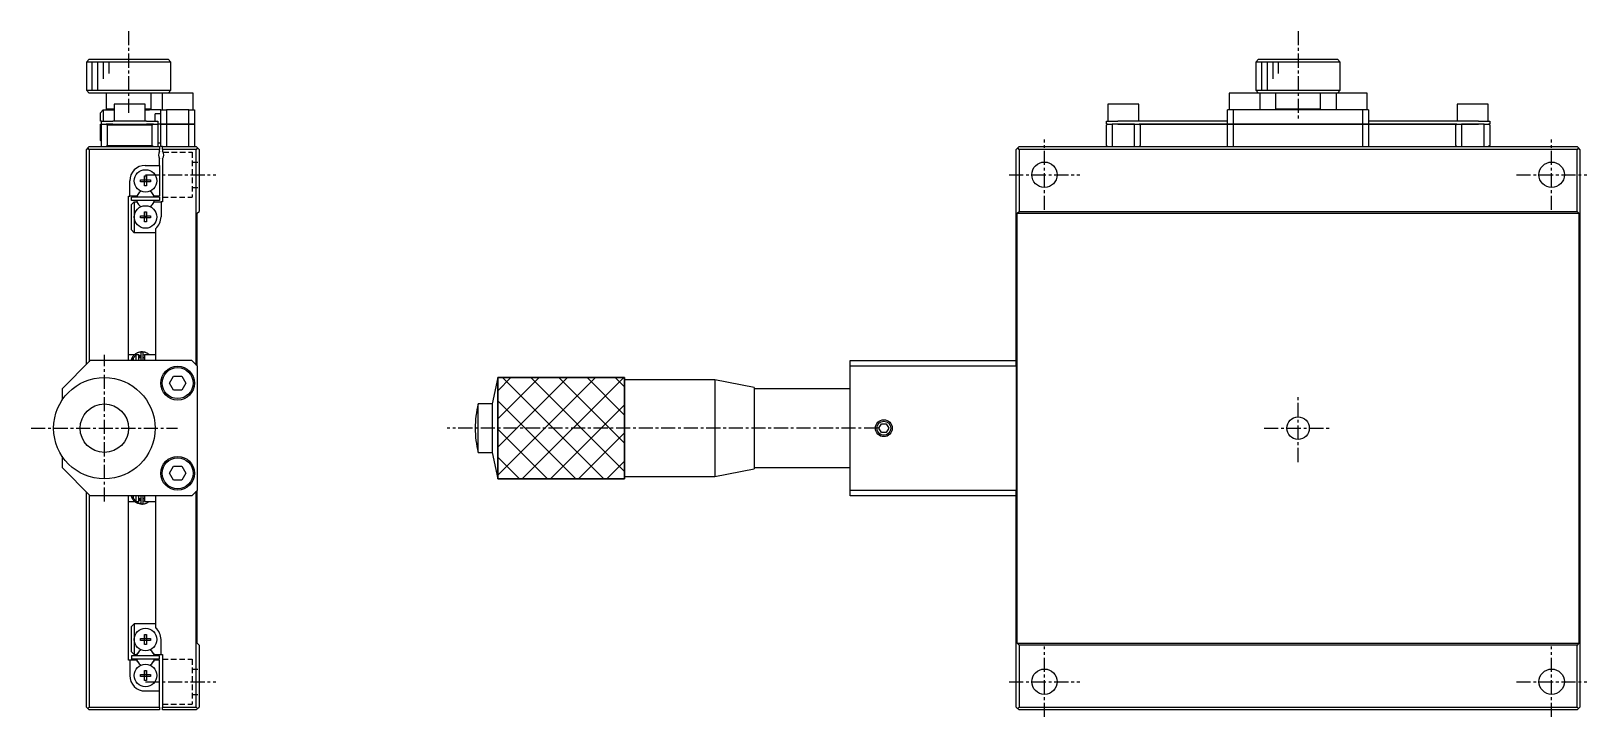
# Model space of a CAD drawing. Extents: x 10 to 360, y 10 to 244.
# Drawn here: x 221.6 to 359.6, y 118.5 to 179.4 of the extents above; entities that cross this region are included whole.
import ezdxf

# ---------------------------------------------------------------- set-up
doc = ezdxf.new("R2010")
doc.units = 0
doc.linetypes.add('CENTER', pattern=[2, 1.25, -0.25, 0.25, -0.25])
doc.linetypes.add('DASHED', pattern=[0.75, 0.5, -0.25])
doc.layers.get('0').update_dxf_attribs({"linetype": 'CONTINUOUS'})
doc.layers.add('CENTER', color=1, linetype='CENTER')

msp = doc.modelspace()

# ---------------------------------------------------------------- linework, layer by layer
at = {"color": 7, "linetype": 'CONTINUOUS'}
for p, q in [((226.7, 176.875), (226.45, 176.625)), ((226.7, 176.875), (233.7, 176.875)), ((226.700204, 176.875), (233.7, 176.875)), ((233.95, 176.625), (233.7, 176.875)), ((330.452535, 176.875), (330.202535, 176.625)), ((330.452535, 176.875), (337.452535, 176.875)), ((337.702535, 176.625), (337.452535, 176.875)), ((233.95, 176.625), (226.45, 176.625)), ((226.45, 176.625), (226.45, 174.125)), ((233.95, 174.125), (233.95, 176.625)), ((337.702535, 176.625), (330.202535, 176.625)), ((330.202535, 176.625), (330.202535, 174.125)), ((337.702535, 174.125), (337.702535, 176.625)), ((226.45, 174.125), (226.7, 173.875)), ((226.45, 174.125), (233.949782, 174.125)), ((233.7, 173.875), (233.95, 174.125)), ((330.202535, 174.125), (333.912061, 174.125)), ((330.202535, 174.125), (330.452535, 173.875)), ((333.912061, 174.125), (337.702535, 174.125)), ((337.452535, 173.875), (337.702535, 174.125)), ((233.175, 173.875), (226.7, 173.875)), ((228.2, 173.875), (228.2, 172.475)), ((231.675, 172.875), (228.925, 172.875)), ((228.925, 172.875), (228.925, 171.375)), ((231.675, 171.375), (231.675, 172.875)), ((232.2, 172.475), (232.2, 173.875)), ((235.925, 173.875), (233.175, 173.875)), ((233.175, 173.875), (233.175, 172.375)), ((235.925, 172.375), (235.925, 173.875)), ((318.452535, 172.875), (317.077535, 172.875)), ((317.077535, 172.875), (317.077535, 171.375)), ((319.827535, 172.875), (318.452535, 172.875)), ((319.827535, 171.375), (319.827535, 172.875)), ((329.202535, 173.875), (327.827535, 173.875)), ((327.827535, 173.875), (327.827535, 172.375)), ((330.577535, 173.875), (329.202535, 173.875)), ((333.914759, 173.875), (330.577535, 173.875)), ((330.577535, 172.375), (330.577535, 173.875)), ((331.952535, 173.875), (331.952535, 172.475)), ((337.327535, 173.875), (333.914759, 173.875)), ((335.952535, 172.475), (335.952535, 173.875)), ((338.702535, 173.875), (337.327535, 173.875)), ((337.327535, 173.875), (337.327535, 172.375)), ((340.077535, 173.875), (338.702535, 173.875)), ((340.077535, 172.375), (340.077535, 173.875)), ((349.452535, 172.875), (348.077535, 172.875)), ((348.077535, 172.875), (348.077535, 171.375)), ((350.827535, 172.875), (349.452535, 172.875)), ((350.827535, 171.375), (350.827535, 172.875)), ((227.95, 172.375), (227.7, 172.125)), ((227.7, 171.375), (227.7, 172.125)), ((227.8, 171.375), (227.7, 171.375)), ((227.8, 171.125), (227.8, 171.375)), ((227.8, 171.375), (228.8, 171.375)), ((227.95, 172.375), (227.95, 171.375)), ((227.95, 172.375), (228.925, 172.375)), ((228.2, 172.475), (228.925, 172.475)), ((228.2, 172.475), (228.3, 172.375)), ((231.8, 171.375), (228.8, 171.375)), ((231.675, 172.475), (232.199884, 172.475)), ((231.675, 172.375), (232.05, 172.375)), ((231.8, 171.375), (232.8, 171.375)), ((233.05, 172.375), (232.05, 172.375)), ((232.1, 172.375), (232.2, 172.475)), ((233.05, 172.025), (232.55, 172.025)), ((232.55, 171.375), (232.55, 172.025)), ((232.8, 171.375), (232.8, 171.125)), ((233.05, 171.125), (233.05, 172.375)), ((233.05, 172.375), (233.55, 172.375)), ((233.55, 172.375), (233.55, 171.125)), ((235.55, 172.375), (233.55, 172.375)), ((235.55, 171.125), (235.55, 172.375)), ((235.55, 172.375), (236.05, 172.375)), ((236.05, 172.375), (236.05, 171.125)), ((316.952535, 171.125), (316.952535, 171.375)), ((316.952535, 171.375), (317.952535, 171.375)), ((327.702535, 171.375), (317.952535, 171.375)), ((340.202535, 172.375), (327.702535, 172.375)), ((327.702535, 171.125), (327.702535, 172.375)), ((328.202535, 172.375), (328.202535, 171.125)), ((331.952535, 172.475), (333.930949, 172.475)), ((331.952535, 172.475), (332.052535, 172.375)), ((333.930949, 172.475), (335.952535, 172.475)), ((335.852535, 172.375), (335.952535, 172.475)), ((339.702535, 171.125), (339.702535, 172.375)), ((340.202535, 172.375), (340.202535, 171.125)), ((349.952535, 171.375), (340.202535, 171.375)), ((349.952535, 171.375), (350.952535, 171.375)), ((350.952535, 171.375), (350.952535, 171.125)), ((227.7, 169.675), (227.7, 171.125)), ((227.7, 171.125), (227.8, 171.125)), ((227.8, 169.125), (227.8, 171.125)), ((227.8, 171.125), (228.2, 171.125)), ((228.3, 171.025), (228.2, 171.125)), ((228.2, 171.125), (228.36411, 171.125)), ((228.36411, 171.125), (228.2, 171.125)), ((228.3, 171.025), (228.3, 169.225)), ((232.3, 171.025), (228.3, 171.025)), ((228.8, 171.125), (228.36411, 171.125)), ((228.8, 171.125), (231.8, 171.125)), ((232.23589, 171.125), (231.8, 171.125)), ((232.23589, 171.125), (232.4, 171.125)), ((232.4, 171.125), (232.23589, 171.125)), ((232.4, 171.125), (232.3, 171.025)), ((232.3, 169.225), (232.3, 171.025)), ((232.4, 171.125), (232.8, 171.125)), ((232.8, 171.125), (232.8, 169.125)), ((233.05, 171.125), (232.8, 171.125)), ((233.55, 171.125), (233.05, 171.125)), ((233.05, 169.125), (233.05, 171.125)), ((233.05, 171.125), (233.55, 171.125)), ((233.55, 171.125), (235.55, 171.125)), ((233.55, 171.125), (233.55, 169.125)), ((235.55, 171.125), (233.55, 171.125)), ((236.05, 171.125), (235.55, 171.125)), ((235.55, 169.125), (235.55, 171.125)), ((235.55, 171.125), (236.05, 171.125)), ((236.05, 171.125), (236.05, 169.125)), ((317.052535, 171.125), (316.952535, 171.025)), ((317.052535, 171.125), (316.952535, 171.125)), ((317.052535, 171.125), (316.952535, 171.125)), ((316.952535, 169.225), (316.952535, 171.025)), ((317.052535, 171.125), (317.452535, 171.125)), ((317.452535, 171.125), (317.452535, 169.125)), ((317.952535, 171.125), (317.452535, 171.125)), ((317.952535, 171.125), (317.452535, 171.125)), ((319.452535, 171.125), (317.952535, 171.125)), ((317.952535, 171.125), (319.452535, 171.125)), ((319.452535, 169.125), (319.452535, 171.125)), ((319.452535, 171.125), (327.702535, 171.125)), ((319.952535, 171.025), (319.852535, 171.125)), ((327.702535, 171.125), (319.852535, 171.125)), ((319.952535, 171.025), (319.952535, 169.225)), ((326.952535, 171.125), (326.077535, 171.125)), ((326.952535, 171.125), (326.077535, 171.125)), ((326.952535, 171.125), (327.702535, 171.125)), ((327.702535, 171.125), (326.952535, 171.125)), ((328.202535, 171.125), (327.702535, 171.125)), ((327.702535, 169.125), (327.702535, 171.125)), ((327.702535, 171.125), (328.202535, 171.125)), ((328.202535, 171.125), (339.702535, 171.125)), ((328.202535, 171.125), (328.202535, 169.125)), ((339.702535, 171.125), (328.202535, 171.125)), ((340.202535, 171.125), (339.702535, 171.125)), ((339.702535, 169.125), (339.702535, 171.125)), ((339.702535, 171.125), (340.202535, 171.125)), ((340.202535, 171.125), (340.202535, 169.125)), ((348.052535, 171.125), (340.202535, 171.125)), ((340.202535, 171.125), (348.452535, 171.125)), ((340.202535, 171.125), (340.952535, 171.125)), ((340.952535, 171.125), (340.202535, 171.125)), ((341.827535, 171.125), (340.952535, 171.125)), ((341.827535, 171.125), (340.952535, 171.125)), ((348.052535, 171.125), (347.952535, 171.025)), ((347.952535, 169.225), (347.952535, 171.025)), ((348.452535, 171.125), (348.452535, 169.125)), ((349.952535, 171.125), (348.452535, 171.125)), ((348.452535, 171.125), (349.952535, 171.125)), ((350.452535, 171.125), (349.952535, 171.125)), ((350.452535, 171.125), (349.952535, 171.125)), ((350.452535, 169.125), (350.452535, 171.125)), ((350.452535, 171.125), (350.852535, 171.125)), ((350.952535, 171.025), (350.852535, 171.125)), ((350.952535, 171.125), (350.852535, 171.125)), ((350.952535, 171.125), (350.852535, 171.125)), ((350.952535, 171.025), (350.952535, 169.225)), ((226.575, 169), (226.45, 168.875)), ((226.45, 149.775), (226.45, 168.875)), ((226.575, 169), (226.7, 169.125)), ((226.7, 168.875), (226.575, 169)), ((226.7, 169.125), (232.95, 169.125)), ((232.95, 168.875), (226.7, 168.875)), ((226.7, 168.875), (226.7, 150.025)), ((227.7, 169.675), (227.8, 169.575)), ((228.2, 169.125), (228.3, 169.225)), ((228.3, 169.225), (232.3, 169.225)), ((232.3, 169.225), (232.4, 169.125)), ((233.05, 169.425), (232.8, 169.425)), ((232.95, 169.125), (232.95, 168.875)), ((232.95, 168.675), (232.95, 168.875)), ((233.2, 169.125), (233.05, 169.125)), ((233.2, 168.875), (233.2, 169.125)), ((233.2, 169.125), (236.2, 169.125)), ((233.2, 168.875), (233.2, 168.705719)), ((236.2, 168.875), (233.2, 168.875)), ((236.2, 169.125), (236.325, 169)), ((236.325, 169), (236.2, 168.875)), ((236.2, 149.725), (236.2, 168.875)), ((236.45, 168.875), (236.325, 169)), ((236.45, 168.875), (236.45, 163.375)), ((309.077535, 169), (308.952535, 168.875)), ((308.952535, 149.725), (308.952535, 168.875)), ((309.202535, 169.125), (309.077535, 169)), ((309.202535, 168.875), (309.077535, 169)), ((309.202535, 169.125), (358.702535, 169.125)), ((358.702535, 168.875), (309.202535, 168.875)), ((309.202535, 168.875), (309.202535, 163.375)), ((316.952535, 169.225), (317.052535, 169.125)), ((317.052535, 169.125), (316.952535, 169.225)), ((319.852535, 169.125), (319.952535, 169.225)), ((319.952535, 169.225), (319.852535, 169.125)), ((347.952535, 169.225), (348.052535, 169.125)), ((348.052535, 169.125), (347.952535, 169.225)), ((350.852535, 169.125), (350.952535, 169.225)), ((350.952535, 169.225), (350.852535, 169.125)), ((358.827535, 169), (358.702535, 169.125)), ((358.827535, 169), (358.702535, 168.875)), ((358.702535, 163.375), (358.702535, 168.875)), ((358.952535, 168.875), (358.827535, 169)), ((358.952535, 168.875), (358.952535, 119.375)), ((231.675, 167.45), (232.95, 167.45)), ((232.95, 167.45), (232.95, 168.075)), ((232.95, 167.45), (232.95, 164.725)), ((233.2, 168.044281), (233.2, 164.225)), ((230.3, 164.725), (230.3, 166.075)), ((231.256819, 165.985), (231.256819, 166.165)), ((231.256819, 166.165), (231.61, 166.165)), ((231.61, 165.985), (231.256819, 165.985)), ((231.61, 166.518181), (231.79, 166.518181)), ((231.61, 166.165), (231.61, 166.518181)), ((231.61, 166.518181), (231.61, 166.165)), ((231.615186, 166.159814), (231.61, 166.165)), ((231.615186, 165.990186), (231.61, 165.985)), ((231.61, 165.631819), (231.61, 165.985)), ((231.61, 165.631819), (231.61, 165.985)), ((231.615186, 166.159814), (231.784814, 166.159814)), ((231.615186, 165.990186), (231.615186, 166.159814)), ((231.784814, 165.990186), (231.615186, 165.990186)), ((231.784814, 166.159814), (231.79, 166.165)), ((231.784814, 166.159814), (231.784814, 165.990186)), ((231.784814, 165.990186), (231.79, 165.985)), ((231.79, 166.518181), (231.79, 166.165)), ((231.79, 166.165), (232.143181, 166.165)), ((231.79, 165.985), (231.79, 165.631819)), ((232.143181, 165.985), (231.79, 165.985)), ((232.143181, 166.165), (232.143181, 165.985)), ((230.2, 164.725), (230.3, 164.725)), ((230.2, 150.125), (230.2, 164.725)), ((230.927794, 164.725), (230.3, 164.725)), ((232.95, 164.625), (230.45, 164.625)), ((230.45, 164.325), (230.45, 164.625)), ((232.95, 164.325), (230.45, 164.325)), ((231.012592, 164.871875), (230.927794, 164.725)), ((231.79, 165.631819), (231.61, 165.631819)), ((232.472206, 164.725), (232.387408, 164.871875)), ((232.95, 164.725), (232.472206, 164.725)), ((232.95, 164.625), (232.95, 164.325)), ((230.45, 163.975), (230.7, 164.225)), ((230.45, 161.725), (230.45, 163.975)), ((230.7, 164.225), (230.7, 162.875)), ((230.7, 164.225), (230.927794, 164.225)), ((230.7, 162.875), (230.7, 161.475)), ((230.927794, 164.225), (231.012592, 164.078125)), ((231.256819, 162.785), (231.256819, 162.965)), ((231.256819, 162.965), (231.61, 162.965)), ((231.61, 163.318181), (231.79, 163.318181)), ((231.61, 162.965), (231.61, 163.318181)), ((231.61, 163.318181), (231.61, 162.965)), ((231.615186, 162.959814), (231.61, 162.965)), ((231.615186, 162.959814), (231.784814, 162.959814)), ((231.615186, 162.790186), (231.615186, 162.959814)), ((231.784814, 162.959814), (231.79, 162.965)), ((231.784814, 162.959814), (231.784814, 162.790186)), ((231.79, 163.318181), (231.79, 162.965)), ((231.79, 162.965), (232.143181, 162.965)), ((232.143181, 162.965), (232.143181, 162.785)), ((232.387408, 164.078125), (232.472206, 164.225)), ((232.472206, 164.225), (233.075, 164.225)), ((233.2, 164.225), (233.075, 164.225)), ((233.075, 164.225), (233.075, 162.875)), ((236.275, 163.2), (236.45, 163.375)), ((236.275, 149.65), (236.275, 163.2)), ((309.027535, 163.2), (309.202535, 163.375)), ((309.027535, 163.2), (358.877535, 163.2)), ((309.027535, 125.05), (309.027535, 163.2)), ((309.202535, 163.375), (358.702535, 163.375)), ((358.702535, 163.375), (358.877535, 163.2)), ((358.877535, 163.2), (358.877535, 125.05)), ((230.7, 161.475), (230.45, 161.725)), ((231.61, 162.785), (231.256819, 162.785)), ((231.615186, 162.790186), (231.61, 162.785)), ((231.61, 162.431819), (231.61, 162.785)), ((231.61, 162.431819), (231.61, 162.785)), ((231.79, 162.431819), (231.61, 162.431819)), ((231.784814, 162.790186), (231.615186, 162.790186)), ((231.784814, 162.790186), (231.79, 162.785)), ((231.79, 162.785), (231.79, 162.431819)), ((232.143181, 162.785), (231.79, 162.785)), ((232.6, 161.835469), (232.6, 150.4125)), ((232.6, 161.475), (230.7, 161.475)), ((230.699135, 150.625), (230.2, 150.625)), ((230.551328, 150.450511), (230.528456, 150.414706)), ((230.573811, 150.48275), (230.551328, 150.450511)), ((230.596293, 150.512516), (230.573811, 150.48275)), ((230.620045, 150.541657), (230.596293, 150.512516)), ((230.6, 150.333258), (230.85, 150.597842)), ((230.645099, 150.570152), (230.620045, 150.541657)), ((230.674593, 150.601106), (230.645099, 150.570152)), ((230.705694, 150.631069), (230.674593, 150.601106)), ((230.738392, 150.659934), (230.705694, 150.631069)), ((230.772671, 150.687594), (230.738392, 150.659934)), ((230.808515, 150.713935), (230.772671, 150.687594)), ((230.845884, 150.738865), (230.808515, 150.713935)), ((230.884727, 150.762301), (230.845884, 150.738865)), ((230.85, 150.625), (230.85, 150.597842)), ((231.1, 150.625), (230.85, 150.625)), ((230.85, 150.597842), (230.85, 150.125)), ((230.924986, 150.784155), (230.884727, 150.762301)), ((230.961538, 150.802008), (230.924986, 150.784155)), ((230.999093, 150.818506), (230.961538, 150.802008)), ((230.989679, 150.814766), (230.988697, 150.813959)), ((231.020198, 150.826792), (230.993518, 150.816749)), ((231.037605, 150.833586), (230.999093, 150.818506)), ((231.077021, 150.847182), (231.037605, 150.833586)), ((231.118027, 150.859431), (231.077021, 150.847182)), ((231.1, 150.125), (231.1, 150.625)), ((231.101833, 150.61633), (231.205705, 150.599396)), ((231.159853, 150.869999), (231.118027, 150.859431)), ((231.202334, 150.878795), (231.159853, 150.869999)), ((231.2, 150.375), (231.2, 150.603008)), ((231.245164, 150.885723), (231.202334, 150.878795)), ((231.205705, 150.599396), (231.266801, 150.512608)), ((231.288256, 150.890751), (231.245164, 150.885723)), ((231.266801, 150.512608), (231.270092, 150.48261)), ((231.270092, 150.783042), (231.270092, 150.125)), ((231.336561, 150.89411), (231.288256, 150.890751)), ((231.369851, 150.89505), (231.336561, 150.89411)), ((231.433399, 150.893765), (231.395093, 150.895022)), ((231.481704, 150.890093), (231.433399, 150.893765)), ((231.529781, 150.88411), (231.481704, 150.890093)), ((231.495092, 150.125), (231.495092, 150.783042)), ((231.495124, 150.66249), (231.644658, 150.625204)), ((231.577516, 150.875833), (231.529781, 150.88411)), ((231.624795, 150.865277), (231.577516, 150.875833)), ((231.6, 150.625), (231.6, 150.375)), ((231.6, 150.625), (231.6, 150.125)), ((232.6, 150.625), (231.6, 150.625)), ((231.671504, 150.85246), (231.624795, 150.865277)), ((231.71753, 150.837398), (231.671504, 150.85246)), ((231.762759, 150.820107), (231.71753, 150.837398)), ((231.807077, 150.800607), (231.762759, 150.820107)), ((231.850386, 150.778948), (231.807077, 150.800607)), ((231.892596, 150.755202), (231.850386, 150.778948)), ((231.933616, 150.72944), (231.892596, 150.755202)), ((231.973356, 150.701733), (231.933616, 150.72944)), ((232.011725, 150.672153), (231.973356, 150.701733)), ((232.048633, 150.64077), (232.011725, 150.672153)), ((232.065671, 150.625212), (232.048633, 150.64077)), ((226.8, 150.125), (224.3, 147.625)), ((235.8, 150.125), (226.8, 150.125)), ((230.410348, 150.127486), (230.409771, 150.125048)), ((230.420187, 150.165575), (230.410348, 150.127486)), ((230.431116, 150.202009), (230.420187, 150.165575)), ((230.442984, 150.236776), (230.431116, 150.202009)), ((230.458686, 150.277313), (230.442984, 150.236776)), ((230.475339, 150.31533), (230.458686, 150.277313)), ((230.492682, 150.350864), (230.475339, 150.31533)), ((230.510464, 150.383969), (230.492682, 150.350864)), ((230.528456, 150.414706), (230.510464, 150.383969)), ((230.6, 150.125), (230.6, 150.333258)), ((230.6, 150.333258), (230.6, 150.125)), ((231.270092, 150.375), (231.1, 150.375)), ((231.6, 150.375), (231.495092, 150.375)), ((231.6, 150.375), (231.6, 150.125)), ((231.6, 150.375), (231.6, 150.125)), ((232.6, 150.4125), (232.6, 150.125)), ((236.3, 149.625), (235.8, 150.125)), ((236.3, 138.625), (236.3, 149.625)), ((294.202535, 150.125), (308.952535, 150.125)), ((294.202535, 149.625), (294.202535, 150.125)), ((308.952535, 149.625), (294.202535, 149.625)), ((294.202535, 138.625), (294.202535, 149.625)), ((308.952535, 149.725), (308.952535, 149.625)), ((308.952535, 149.625), (308.952535, 138.625)), ((233.828312, 148.125), (234.189156, 148.75)), ((234.189156, 147.5), (233.828312, 148.125)), ((234.189156, 148.75), (234.910844, 148.75)), ((234.910844, 148.75), (235.271688, 148.125)), ((235.271688, 148.125), (234.910844, 147.5)), ((262.952535, 148.625), (262.452535, 146.275)), ((262.952535, 148.625), (274.202535, 148.625)), ((262.952535, 139.625), (262.952535, 148.625)), ((274.202535, 148.425), (274.202535, 148.625)), ((274.202535, 148.625), (274.202535, 139.625)), ((274.202535, 148.425), (274.202535, 139.825)), ((282.202535, 148.425), (274.202535, 148.425)), ((282.202535, 148.425), (282.202535, 139.825)), ((285.702535, 147.725), (282.202535, 148.425)), ((285.702535, 147.725), (285.702535, 140.525)), ((285.702535, 147.725), (285.702535, 147.625)), ((224.3, 147.625), (224.3, 146.612469)), ((234.910844, 147.5), (234.189156, 147.5)), ((285.702535, 147.625), (285.702535, 140.625)), ((294.202535, 147.625), (285.702535, 147.625)), ((261.202535, 141.975), (261.202535, 146.275)), ((262.452535, 146.275), (261.202535, 146.275)), ((262.452535, 146.275), (262.452535, 141.975)), ((296.769523, 144.125), (296.986029, 144.5)), ((296.986029, 143.75), (296.769523, 144.125)), ((296.986029, 144.5), (297.419042, 144.5)), ((297.419042, 143.75), (296.986029, 143.75)), ((297.419042, 144.5), (297.635548, 144.125)), ((297.635548, 144.125), (297.419042, 143.75)), ((224.3, 141.637531), (224.3, 140.625)), ((261.202535, 141.975), (262.452535, 141.975)), ((262.452535, 141.975), (262.952535, 139.625)), ((224.3, 140.625), (226.8, 138.125)), ((233.828312, 140.125), (234.189156, 140.75)), ((234.189156, 139.5), (233.828312, 140.125)), ((234.189156, 140.75), (234.910844, 140.75)), ((234.910844, 139.5), (234.189156, 139.5)), ((234.910844, 140.75), (235.271688, 140.125)), ((235.271688, 140.125), (234.910844, 139.5)), ((274.202535, 139.625), (262.952535, 139.625)), ((274.202535, 139.625), (274.202535, 139.825)), ((274.202535, 139.825), (282.202535, 139.825)), ((282.202535, 139.825), (285.702535, 140.525)), ((285.702535, 140.625), (285.702535, 140.525)), ((285.702535, 140.625), (294.202535, 140.625)), ((226.45, 119.375), (226.45, 138.475)), ((226.7, 138.225), (226.7, 119.375)), ((235.8, 138.125), (226.8, 138.125)), ((230.2, 123.525), (230.2, 138.125)), ((230.420391, 138.125027), (230.423236, 138.115151)), ((230.423236, 138.115151), (230.434721, 138.078613)), ((230.434721, 138.078613), (230.447809, 138.041941)), ((230.447809, 138.041941), (230.462543, 138.005213)), ((230.6, 137.916742), (230.6, 138.125)), ((230.6, 138.125), (230.6, 137.916742)), ((230.85, 138.125), (230.85, 137.652158)), ((231.1, 137.625), (231.1, 138.125)), ((231.270092, 138.125), (231.270092, 137.508042)), ((231.495092, 137.508042), (231.495092, 138.125)), ((231.6, 138.125), (231.6, 137.875)), ((231.6, 138.125), (231.6, 137.875)), ((231.6, 138.125), (231.6, 137.625)), ((232.6, 138.125), (232.6, 137.8375)), ((235.8, 138.125), (236.3, 138.625)), ((236.2, 119.375), (236.2, 138.525)), ((236.275, 125.05), (236.275, 138.6)), ((294.202535, 138.125), (294.202535, 138.625)), ((294.202535, 138.625), (308.952535, 138.625)), ((308.952535, 138.125), (294.202535, 138.125)), ((308.952535, 138.625), (308.952535, 138.525)), ((308.952535, 119.375), (308.952535, 138.525)), ((230.2, 137.625), (230.745909, 137.625)), ((230.462543, 138.005213), (230.47897, 137.968517)), ((230.47897, 137.968517), (230.497133, 137.931945)), ((230.497133, 137.931945), (230.517073, 137.895595)), ((230.517073, 137.895595), (230.538832, 137.859574)), ((230.538832, 137.859574), (230.562449, 137.823993)), ((230.562449, 137.823993), (230.587962, 137.788972)), ((230.587962, 137.788972), (230.615398, 137.754631)), ((230.85, 137.652158), (230.6, 137.916742)), ((230.615398, 137.754631), (230.644763, 137.721078)), ((230.644763, 137.721078), (230.676055, 137.688423)), ((230.676055, 137.688423), (230.709265, 137.656782)), ((230.709265, 137.656782), (230.744382, 137.626275)), ((230.744382, 137.626275), (230.781387, 137.59703)), ((230.781387, 137.59703), (230.813651, 137.573718)), ((230.813651, 137.573718), (230.847192, 137.551455)), ((230.847192, 137.551455), (230.881993, 137.530324)), ((230.85, 137.652158), (230.85, 137.625)), ((230.85, 137.625), (231.1, 137.625)), ((230.881993, 137.530324), (230.91803, 137.510411)), ((230.91803, 137.510411), (230.955277, 137.491806)), ((230.952672, 137.493046), (230.989315, 137.476475)), ((230.955277, 137.491806), (230.993707, 137.474601)), ((230.989107, 137.476496), (231.029132, 137.597487)), ((230.989315, 137.476475), (231.016159, 137.46546)), ((230.992588, 137.478591), (230.99257, 137.476623)), ((230.99257, 137.476623), (230.992751, 137.47544)), ((230.992864, 137.481135), (230.992588, 137.478591)), ((230.992751, 137.47544), (230.992898, 137.475021)), ((230.993399, 137.48424), (230.992864, 137.481135)), ((230.992898, 137.475021), (230.993518, 137.474336)), ((230.994187, 137.487889), (230.993399, 137.48424)), ((230.993518, 137.474336), (231.275134, 137.474872)), ((230.995226, 137.49206), (230.994187, 137.487889)), ((230.996508, 137.496728), (230.995226, 137.49206)), ((230.998026, 137.501867), (230.996508, 137.496728)), ((230.999772, 137.507448), (230.998026, 137.501867)), ((231.001735, 137.513437), (230.999772, 137.507448)), ((231.003905, 137.519801), (231.001735, 137.513437)), ((231.006268, 137.526501), (231.003905, 137.519801)), ((231.00881, 137.5335), (231.006268, 137.526501)), ((231.011518, 137.540757), (231.00881, 137.5335)), ((231.014375, 137.548229), (231.011518, 137.540757)), ((231.017364, 137.555874), (231.014375, 137.548229)), ((231.016159, 137.46546), (231.372364, 137.396027)), ((231.020469, 137.563647), (231.017364, 137.555874)), ((231.023672, 137.571502), (231.020469, 137.563647)), ((231.026953, 137.579396), (231.023672, 137.571502)), ((231.030294, 137.587281), (231.026953, 137.579396)), ((231.029132, 137.597487), (231.041701, 137.625008)), ((231.033676, 137.595112), (231.030294, 137.587281)), ((231.037079, 137.602844), (231.033676, 137.595112)), ((231.040482, 137.610432), (231.037079, 137.602844)), ((231.043868, 137.617831), (231.040482, 137.610432)), ((231.047215, 137.625), (231.043868, 137.617831)), ((231.131402, 137.670968), (231.099991, 137.675215)), ((231.1, 137.875), (231.270092, 137.875)), ((231.229767, 137.710871), (231.131402, 137.670968)), ((231.2, 137.688266), (231.2, 137.875)), ((231.270092, 137.808474), (231.229767, 137.710871)), ((231.395614, 137.39603), (231.420313, 137.396628)), ((231.420313, 137.396628), (231.468645, 137.399584)), ((231.468645, 137.399584), (231.51677, 137.404917)), ((231.495092, 137.875), (231.6, 137.875)), ((231.600062, 137.651475), (231.49512, 137.628437)), ((231.51677, 137.404917), (231.564575, 137.412615)), ((231.564575, 137.412615), (231.611956, 137.42264)), ((231.6, 137.875), (231.6, 137.625)), ((231.6, 137.625), (232.6, 137.625)), ((231.611956, 137.42264), (231.658803, 137.434947)), ((231.658803, 137.434947), (231.705011, 137.449496)), ((231.705011, 137.449496), (231.750471, 137.466244)), ((231.750471, 137.466244), (231.795078, 137.485149)), ((231.795078, 137.485149), (231.838724, 137.506168)), ((231.838724, 137.506168), (231.881302, 137.52926)), ((231.881302, 137.52926), (231.922704, 137.554383)), ((231.922704, 137.554383), (231.962824, 137.581493)), ((231.962824, 137.581493), (232.001557, 137.610548)), ((232.001557, 137.610548), (232.019154, 137.624772)), ((232.6, 137.8375), (232.6, 126.414531)), ((230.45, 126.525), (230.7, 126.775)), ((230.45, 124.275), (230.45, 126.525)), ((230.7, 126.775), (230.7, 125.375)), ((232.6, 126.775), (230.7, 126.775)), ((231.61, 125.818181), (231.79, 125.818181)), ((231.61, 125.465), (231.61, 125.818181)), ((231.61, 125.818181), (231.61, 125.465)), ((231.79, 125.818181), (231.79, 125.465)), ((230.7, 124.025), (230.45, 124.275)), ((230.7, 125.375), (230.7, 124.025)), ((231.256819, 125.285), (231.256819, 125.465)), ((231.256819, 125.465), (231.61, 125.465)), ((231.61, 125.285), (231.256819, 125.285)), ((231.615186, 125.459814), (231.61, 125.465)), ((231.615186, 125.290186), (231.61, 125.285)), ((231.61, 124.931819), (231.61, 125.285)), ((231.61, 124.931819), (231.61, 125.285)), ((231.79, 124.931819), (231.61, 124.931819)), ((231.615186, 125.459814), (231.784814, 125.459814)), ((231.615186, 125.290186), (231.615186, 125.459814)), ((231.784814, 125.290186), (231.615186, 125.290186)), ((231.784814, 125.459814), (231.79, 125.465)), ((231.784814, 125.459814), (231.784814, 125.290186)), ((231.784814, 125.290186), (231.79, 125.285)), ((231.79, 125.465), (232.143181, 125.465)), ((231.79, 125.285), (231.79, 124.931819)), ((232.143181, 125.285), (231.79, 125.285)), ((232.143181, 125.465), (232.143181, 125.285)), ((233.075, 124.025), (233.075, 125.375)), ((236.45, 124.875), (236.275, 125.05)), ((236.45, 124.875), (236.45, 119.375)), ((309.027535, 125.05), (358.877535, 125.05)), ((309.202535, 124.875), (309.027535, 125.05)), ((358.702535, 124.875), (309.202535, 124.875)), ((309.202535, 124.875), (309.202535, 119.375)), ((358.877535, 125.05), (358.702535, 124.875)), ((358.702535, 119.375), (358.702535, 124.875)), ((230.3, 123.525), (230.2, 123.525)), ((230.3, 123.525), (230.3, 122.175)), ((230.927794, 123.525), (230.3, 123.525)), ((230.45, 123.925), (230.45, 123.625)), ((232.95, 123.925), (230.45, 123.925)), ((232.95, 123.625), (230.45, 123.625)), ((230.7, 124.025), (230.927794, 124.025)), ((230.927794, 124.025), (231.012592, 124.171875)), ((231.012592, 123.378125), (230.927794, 123.525)), ((232.387408, 124.171875), (232.472206, 124.025)), ((232.472206, 123.525), (232.387408, 123.378125)), ((232.472206, 124.025), (233.075, 124.025)), ((232.95, 123.525), (232.472206, 123.525)), ((232.95, 123.625), (232.95, 123.925)), ((232.95, 120.8), (232.95, 123.525)), ((233.075, 124.025), (233.2, 124.025)), ((233.2, 124.025), (233.2, 119.375)), ((231.256819, 122.085), (231.256819, 122.265)), ((231.256819, 122.265), (231.61, 122.265)), ((231.61, 122.085), (231.256819, 122.085)), ((231.61, 122.618181), (231.79, 122.618181)), ((231.61, 122.265), (231.61, 122.618181)), ((231.61, 122.618181), (231.61, 122.265)), ((231.615186, 122.259814), (231.61, 122.265)), ((231.615186, 122.090186), (231.61, 122.085)), ((231.61, 121.731819), (231.61, 122.085)), ((231.61, 121.731819), (231.61, 122.085)), ((231.79, 121.731819), (231.61, 121.731819)), ((231.615186, 122.259814), (231.784814, 122.259814)), ((231.615186, 122.090186), (231.615186, 122.259814)), ((231.784814, 122.090186), (231.615186, 122.090186)), ((231.784814, 122.259814), (231.79, 122.265)), ((231.784814, 122.259814), (231.784814, 122.090186)), ((231.784814, 122.090186), (231.79, 122.085)), ((231.79, 122.618181), (231.79, 122.265)), ((231.79, 122.265), (232.143181, 122.265)), ((231.79, 122.085), (231.79, 121.731819)), ((232.143181, 122.085), (231.79, 122.085)), ((232.143181, 122.265), (232.143181, 122.085)), ((231.675, 120.8), (232.95, 120.8)), ((232.95, 119.375), (232.95, 120.8)), ((226.575, 119.25), (226.45, 119.375)), ((226.575, 119.25), (226.7, 119.375)), ((226.7, 119.125), (226.575, 119.25)), ((226.7, 119.375), (232.95, 119.375)), ((232.95, 119.125), (226.7, 119.125)), ((232.95, 119.375), (232.95, 119.125)), ((233.2, 119.375), (236.2, 119.375)), ((233.2, 119.125), (233.2, 119.375)), ((236.2, 119.125), (233.2, 119.125)), ((236.2, 119.375), (236.325, 119.25)), ((236.325, 119.25), (236.2, 119.125)), ((236.325, 119.25), (236.45, 119.375)), ((308.952535, 119.375), (309.077535, 119.25)), ((309.077535, 119.25), (309.202535, 119.375)), ((309.077535, 119.25), (309.202535, 119.125)), ((309.202535, 119.375), (358.702535, 119.375)), ((358.702535, 119.125), (309.202535, 119.125)), ((358.702535, 119.375), (358.827535, 119.25)), ((358.702535, 119.125), (358.827535, 119.25)), ((358.827535, 119.25), (358.952535, 119.375))]:
    msp.add_line(p, q, dxfattribs=at)
at = {"color": 3, "linetype": 'CONTINUOUS'}
for p, q in [((226.95, 176.625), (226.95, 174.125)), ((227.45, 176.625), (227.45, 174.125)), ((227.95, 176.625), (227.95, 175.125)), ((228.45, 176.625), (228.45, 175.625)), ((330.702535, 176.625), (330.702535, 174.125)), ((331.202535, 176.625), (331.202535, 174.125)), ((331.702535, 176.625), (331.702535, 175.125)), ((332.202535, 176.625), (332.202535, 175.625)), ((262.952535, 148.625), (262.952535, 139.625)), ((274.202535, 148.625), (262.952535, 148.625)), ((262.952535, 147.452535), (264.125, 148.625)), ((262.952535, 144.952535), (266.625, 148.625)), ((262.952535, 142.452535), (269.125, 148.625)), ((262.952535, 139.952535), (271.625, 148.625)), ((263.375, 148.625), (272.375, 139.625)), ((265.125, 139.625), (274.125, 148.625)), ((265.875, 148.625), (274.202535, 140.297465)), ((268.375, 148.625), (274.202535, 142.797465)), ((270.875, 148.625), (274.202535, 145.297465)), ((273.375, 148.625), (274.202535, 147.797465)), ((274.202535, 139.625), (274.202535, 148.625)), ((262.952535, 146.547465), (269.875, 139.625)), ((267.625, 139.625), (274.202535, 146.202535)), ((262.952535, 144.047465), (267.375, 139.625)), ((270.125, 139.625), (274.202535, 143.702535)), ((262.952535, 141.547465), (264.875, 139.625)), ((272.625, 139.625), (274.202535, 141.202535)), ((262.952535, 139.625), (274.202535, 139.625))]:
    msp.add_line(p, q, dxfattribs=at)
at = {"color": 3, "linetype": 'DASHED'}
for p, q in [((233.258013, 168.625), (235.85, 168.625)), ((235.85, 168.625), (235.85, 164.625)), ((235.85, 167.75), (236.45, 167.75)), ((233.2, 164.625), (235.85, 164.625)), ((235.85, 165.5), (236.45, 165.5)), ((233.2, 123.625), (235.85, 123.625)), ((235.85, 123.625), (235.85, 119.625)), ((235.85, 122.75), (236.45, 122.75)), ((235.85, 120.5), (236.45, 120.5)), ((233.2, 119.625), (235.85, 119.625))]:
    msp.add_line(p, q, dxfattribs=at)
at = {"color": 7, "linetype": 'CONTINUOUS'}
for centre, radius in [((231.7, 166.075), 1), ((311.452535, 166.625), 1.125), ((356.452535, 166.625), 1.125), ((231.7, 162.875), 1), ((234.55, 148.125), 1.5), ((234.55, 148.125), 1.375), ((228.05, 144.125), 4.5), ((228.05, 144.125), 2.15), ((333.952535, 144.125), 1), ((297.202535, 144.125), 0.625), ((234.55, 140.125), 1.5), ((234.55, 140.125), 1.375), ((231.7, 125.375), 1), ((231.7, 122.175), 1), ((311.452535, 121.625), 1.125), ((356.452535, 121.625), 1.125)]:
    msp.add_circle(centre, radius, dxfattribs=at)
at = {"color": 3, "linetype": 'CONTINUOUS'}
msp.add_circle((297.202535, 144.125), 0.75, dxfattribs=at)
at = {"color": 7, "linetype": 'CONTINUOUS'}
for centre, radius, start, end in [((233.35, 168.375), 0.5, 143.130102, 216.869898), ((232.825, 168.375), 0.5, 318.590378, 41.409622), ((231.675, 166.075), 1.375, 90, 180), ((231.7, 164.474999), 0.79375, 149.999969, 169.10691), ((231.7, 164.474999), 0.79375, 190.893016, 210), ((231.7, 164.475), 0.79375, 135, 150), ((231.7575, 164.417595), 0.875, 121.886504, 135.004406), ((231.7, 164.474999), 0.79375, 120.433182, 134.999974), ((231.7, 164.474999), 0.79375, 45.000026, 59.566818), ((231.6425, 164.417595), 0.875, 44.995594, 58.113496), ((231.7, 164.475), 0.79375, 30, 45), ((231.7, 164.474999), 0.79375, 10.89309, 30), ((231.7, 164.474999), 0.79375, 330.000031, 349.106984), ((231.7, 164.475), 0.79375, 210, 225), ((231.7575, 164.532405), 0.875, 224.995594, 238.113496), ((231.7, 164.474999), 0.79375, 224.999974, 239.566737), ((231.7, 164.474999), 0.79375, 300.433263, 315.000026), ((231.6425, 164.532405), 0.875, 301.886504, 315.004406), ((231.7, 164.475), 0.79375, 315, 330), ((231.7, 162.875), 1.375, 310.885193, 0), ((231.382592, 150.783042), 0.1125, 0, 180), ((270.322535, 144.125), 9.37, 166.734971, 180), ((270.322535, 144.125), 9.37, 180, 193.265029), ((231.382592, 137.508042), 0.1125, 180, 0), ((231.7, 125.375), 1.375, 0, 49.114807), ((231.7, 123.775), 0.79375, 135, 150), ((231.7575, 123.717595), 0.875, 121.886504, 135.004406), ((231.7, 123.775), 0.79375, 120.433263, 135.000026), ((231.7, 123.775), 0.79375, 44.999974, 59.566737), ((231.6425, 123.717595), 0.875, 44.995594, 58.113496), ((231.7, 123.775), 0.79375, 30, 45), ((231.7, 123.775), 0.79375, 150.000031, 169.106984), ((231.7, 123.775), 0.79375, 190.89309, 210.000031), ((231.7, 123.775), 0.79375, 210, 225), ((231.7575, 123.832405), 0.875, 224.995594, 238.113496), ((231.7, 123.775), 0.79375, 225.000026, 239.566818), ((231.7, 123.775), 0.79375, 300.433182, 314.999974), ((231.6425, 123.832405), 0.875, 301.886504, 315.004406), ((231.7, 123.775), 0.79375, 315, 330), ((231.7, 123.775), 0.79375, 329.999969, 349.10691), ((231.7, 123.775), 0.79375, 10.893016, 30), ((231.675, 122.175), 1.375, 180, 270)]:
    msp.add_arc(centre, radius, start, end, dxfattribs=at)
at = {"layer": 'CENTER', "color": 1, "linetype": 'CENTER'}
for p, q in [((230.2, 179.375), (230.2, 171.875)), ((333.952535, 179.375), (333.952535, 171.375)), ((311.452535, 163.5), (311.452535, 169.75)), ((356.452535, 163.5), (356.452535, 169.75)), ((231.7, 166.625), (237.95, 166.625)), ((308.327535, 166.625), (314.577535, 166.625)), ((353.327535, 166.625), (359.577535, 166.625)), ((228.05, 137.625), (228.05, 150.625)), ((333.952535, 141.125), (333.952535, 147.125)), ((221.55, 144.125), (234.55, 144.125)), ((296.702535, 144.125), (258.452535, 144.125)), ((330.952535, 144.125), (336.952535, 144.125)), ((311.452535, 118.5), (311.452535, 124.75)), ((356.452535, 118.5), (356.452535, 124.75)), ((231.7, 121.625), (237.95, 121.625)), ((308.327535, 121.625), (314.577535, 121.625)), ((353.327535, 121.625), (359.577535, 121.625))]:
    msp.add_line(p, q, dxfattribs=at)

doc.saveas('drawing.dxf')
